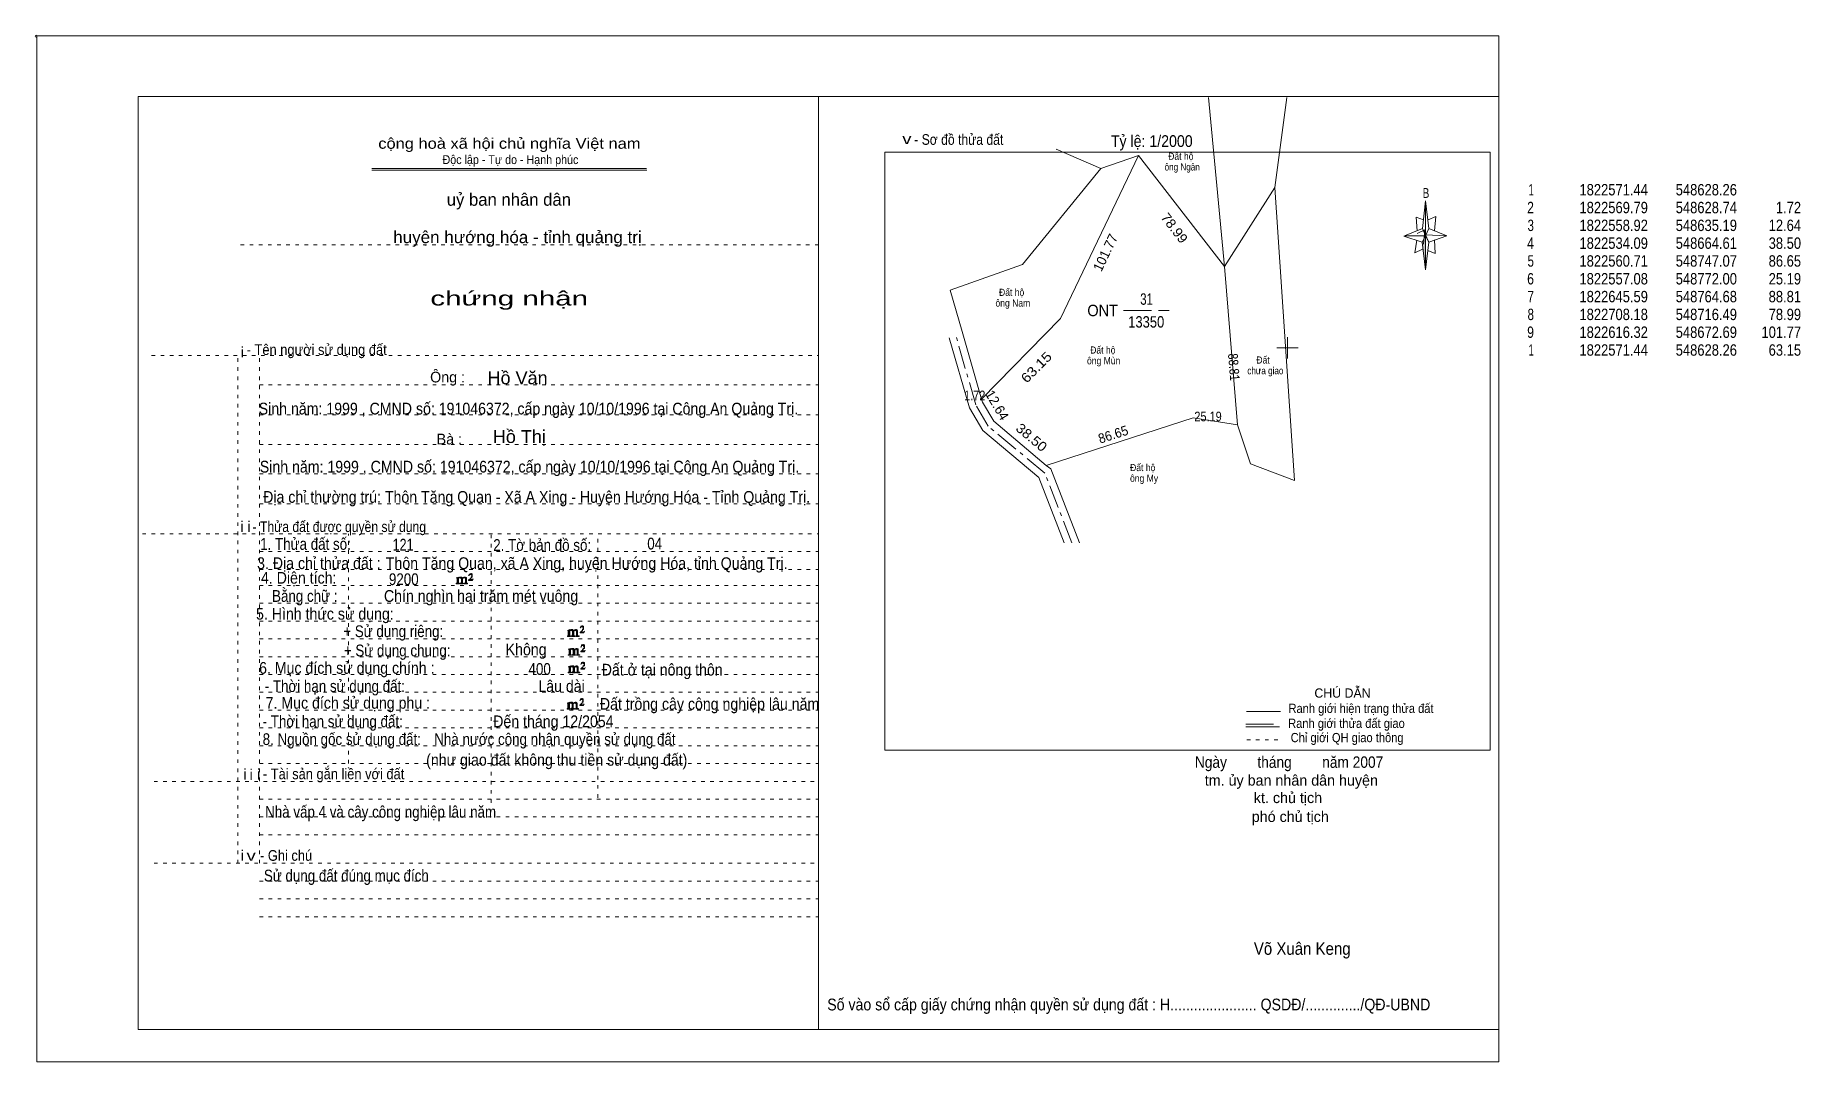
# Model space of a CAD drawing. Header units: centimetres. Extents: x -1.6 to 48, y -3.3 to 25.5.
import ezdxf
from ezdxf.enums import TextEntityAlignment as Align

# ---------------------------------------------------------------- set-up
doc = ezdxf.new("R2010")
doc.units = ezdxf.units.CM
doc.header["$LTSCALE"] = 0.13
for name, pattern in [('DOT_DASHED', [7.7, 5, -1.2, 0.3, -1.2]), ('DOTTED', [1.5, 0.3, -1.2]), ('LONG_DASHED', [7.5, 6, -1.5])]:
    doc.linetypes.add(name, pattern=pattern)
for name, color, linetype, lineweight in [('1', 7, 'DOTTED', 13), ('22', 7, 'Continuous', 13), ('33', 7, 'LONG_DASHED', 13), ('4', 7, 'Continuous', 13), ('5', 7, 'Continuous', 13), ('50', 7, 'Continuous', 13), ('53', 7, 'Continuous', 13)]:
    doc.layers.add(name, color=color, linetype=linetype, lineweight=lineweight)
for name, color, linetype in [('10', 7, 'Continuous'), ('23', 7, 'Continuous'), ('30', 7, 'Continuous')]:
    doc.layers.add(name, color=color, linetype=linetype)

msp = doc.modelspace()

# ---------------------------------------------------------------- hatches: boundary and pattern name
at = {"layer": '5'}
msp.add_hatch(color=256, dxfattribs=at).paths.add_polyline_path([(37.46, 19.87), (37.46, 18.91), (37.36, 19.69)])
at = {"layer": '50'}
for points in [[(10.27, 10.13), (10.27, 10.12), (10.27, 10.11), (10.25, 10.11), (10.24, 10.11), (10.24, 10.1), (10.33, 10.1), (10.33, 10.11), (10.32, 10.11), (10.31, 10.11), (10.31, 10.12), (10.31, 10.13), (10.31, 10.24), (10.31, 10.25), (10.32, 10.26), (10.34, 10.26), (10.35, 10.26), (10.36, 10.26), (10.37, 10.25), (10.39, 10.22), (10.39, 10.13), (10.37, 10.12), (10.37, 10.11), (10.36, 10.11), (10.35, 10.11), (10.35, 10.1), (10.44, 10.1), (10.44, 10.11), (10.43, 10.11), (10.42, 10.11), (10.42, 10.12), (10.42, 10.13), (10.42, 10.24), (10.44, 10.26), (10.45, 10.26), (10.46, 10.26), (10.49, 10.26), (10.49, 10.25), (10.5, 10.24), (10.5, 10.22), (10.5, 10.13), (10.5, 10.12), (10.49, 10.11), (10.49, 10.11), (10.47, 10.11), (10.47, 10.1), (10.56, 10.1), (10.56, 10.11), (10.55, 10.11), (10.54, 10.11), (10.53, 10.12), (10.53, 10.13), (10.53, 10.2), (10.53, 10.25), (10.53, 10.26), (10.52, 10.27), (10.5, 10.28), (10.47, 10.28), (10.46, 10.28), (10.44, 10.27), (10.41, 10.25), (10.41, 10.26), (10.4, 10.28), (10.39, 10.28), (10.37, 10.28), (10.35, 10.28), (10.34, 10.28), (10.32, 10.26), (10.31, 10.26), (10.31, 10.25), (10.31, 10.25), (10.31, 10.26), (10.31, 10.28), (10.24, 10.26), (10.24, 10.26), (10.25, 10.26), (10.27, 10.25), (10.27, 10.24), (10.27, 10.23)], [(10.69, 10.19), (10.72, 10.24), (10.72, 10.24), (10.71, 10.22), (10.69, 10.22), (10.68, 10.22), (10.63, 10.22), (10.66, 10.26), (10.67, 10.27), (10.69, 10.28), (10.69, 10.3), (10.69, 10.32), (10.69, 10.34), (10.69, 10.35), (10.69, 10.37), (10.68, 10.38), (10.67, 10.38), (10.66, 10.39), (10.65, 10.39), (10.63, 10.38), (10.63, 10.38), (10.62, 10.37), (10.61, 10.35), (10.59, 10.33), (10.61, 10.33), (10.61, 10.35), (10.62, 10.35), (10.63, 10.36), (10.65, 10.36), (10.66, 10.36), (10.67, 10.35), (10.68, 10.35), (10.68, 10.32), (10.68, 10.3), (10.66, 10.28), (10.66, 10.26), (10.65, 10.25), (10.59, 10.2), (10.59, 10.19)], [(13.39, 8.66), (13.39, 8.65), (13.39, 8.64), (13.38, 8.64), (13.37, 8.64), (13.37, 8.62), (13.45, 8.62), (13.45, 8.64), (13.44, 8.64), (13.43, 8.64), (13.43, 8.65), (13.43, 8.66), (13.43, 8.77), (13.43, 8.78), (13.44, 8.79), (13.47, 8.79), (13.48, 8.79), (13.49, 8.79), (13.5, 8.78), (13.51, 8.74), (13.51, 8.66), (13.5, 8.65), (13.5, 8.64), (13.49, 8.64), (13.48, 8.64), (13.48, 8.62), (13.57, 8.62), (13.57, 8.64), (13.55, 8.64), (13.54, 8.64), (13.54, 8.65), (13.54, 8.66), (13.54, 8.77), (13.57, 8.79), (13.58, 8.79), (13.59, 8.79), (13.61, 8.79), (13.61, 8.78), (13.62, 8.77), (13.62, 8.74), (13.62, 8.66), (13.62, 8.65), (13.61, 8.64), (13.61, 8.64), (13.6, 8.64), (13.6, 8.62), (13.69, 8.62), (13.69, 8.64), (13.67, 8.64), (13.66, 8.64), (13.65, 8.65), (13.65, 8.66), (13.65, 8.73), (13.65, 8.78), (13.65, 8.79), (13.64, 8.8), (13.62, 8.81), (13.6, 8.81), (13.59, 8.81), (13.57, 8.8), (13.53, 8.78), (13.53, 8.79), (13.52, 8.81), (13.51, 8.81), (13.5, 8.81), (13.48, 8.81), (13.47, 8.81), (13.44, 8.79), (13.43, 8.79), (13.43, 8.78), (13.43, 8.78), (13.43, 8.79), (13.43, 8.81), (13.37, 8.79), (13.37, 8.79), (13.38, 8.79), (13.39, 8.78), (13.39, 8.77), (13.39, 8.76)], [(13.82, 8.72), (13.84, 8.77), (13.84, 8.77), (13.83, 8.74), (13.82, 8.74), (13.81, 8.74), (13.75, 8.74), (13.79, 8.79), (13.8, 8.8), (13.82, 8.81), (13.82, 8.83), (13.82, 8.84), (13.82, 8.87), (13.82, 8.88), (13.82, 8.9), (13.81, 8.91), (13.8, 8.91), (13.79, 8.92), (13.77, 8.92), (13.75, 8.91), (13.75, 8.91), (13.74, 8.9), (13.73, 8.88), (13.72, 8.86), (13.73, 8.86), (13.73, 8.88), (13.74, 8.88), (13.75, 8.89), (13.77, 8.89), (13.79, 8.89), (13.8, 8.88), (13.81, 8.88), (13.81, 8.84), (13.81, 8.83), (13.79, 8.81), (13.79, 8.79), (13.77, 8.78), (13.72, 8.73), (13.72, 8.72)], [(13.41, 8.12), (13.41, 8.11), (13.41, 8.1), (13.4, 8.1), (13.39, 8.1), (13.39, 8.09), (13.48, 8.09), (13.48, 8.1), (13.47, 8.1), (13.45, 8.1), (13.45, 8.11), (13.45, 8.12), (13.45, 8.23), (13.45, 8.24), (13.47, 8.26), (13.49, 8.26), (13.5, 8.26), (13.51, 8.26), (13.52, 8.24), (13.53, 8.21), (13.53, 8.12), (13.52, 8.11), (13.52, 8.1), (13.51, 8.1), (13.5, 8.1), (13.5, 8.09), (13.59, 8.09), (13.59, 8.1), (13.58, 8.1), (13.57, 8.1), (13.57, 8.11), (13.57, 8.12), (13.57, 8.23), (13.59, 8.26), (13.6, 8.26), (13.61, 8.26), (13.63, 8.26), (13.63, 8.24), (13.64, 8.23), (13.64, 8.21), (13.64, 8.12), (13.64, 8.11), (13.63, 8.1), (13.63, 8.1), (13.62, 8.1), (13.62, 8.09), (13.71, 8.09), (13.71, 8.1), (13.7, 8.1), (13.69, 8.1), (13.67, 8.11), (13.67, 8.12), (13.67, 8.2), (13.67, 8.24), (13.67, 8.26), (13.66, 8.27), (13.64, 8.28), (13.62, 8.28), (13.61, 8.28), (13.59, 8.27), (13.55, 8.24), (13.55, 8.26), (13.54, 8.28), (13.53, 8.28), (13.52, 8.28), (13.5, 8.28), (13.49, 8.28), (13.47, 8.26), (13.45, 8.26), (13.45, 8.24), (13.45, 8.24), (13.45, 8.26), (13.45, 8.28), (13.39, 8.26), (13.39, 8.26), (13.4, 8.26), (13.41, 8.24), (13.41, 8.23), (13.41, 8.22)], [(13.84, 8.19), (13.86, 8.23), (13.86, 8.23), (13.85, 8.21), (13.84, 8.21), (13.83, 8.21), (13.77, 8.21), (13.81, 8.26), (13.82, 8.27), (13.84, 8.28), (13.84, 8.3), (13.84, 8.31), (13.84, 8.33), (13.84, 8.34), (13.84, 8.37), (13.83, 8.38), (13.82, 8.38), (13.81, 8.39), (13.8, 8.39), (13.77, 8.38), (13.77, 8.38), (13.76, 8.37), (13.75, 8.34), (13.74, 8.32), (13.75, 8.32), (13.75, 8.34), (13.76, 8.34), (13.77, 8.36), (13.8, 8.36), (13.81, 8.36), (13.82, 8.34), (13.83, 8.34), (13.83, 8.31), (13.83, 8.3), (13.81, 8.28), (13.81, 8.26), (13.8, 8.24), (13.74, 8.2), (13.74, 8.19)], [(13.41, 7.64), (13.41, 7.63), (13.41, 7.62), (13.4, 7.62), (13.39, 7.62), (13.39, 7.6), (13.47, 7.6), (13.47, 7.62), (13.46, 7.62), (13.45, 7.62), (13.45, 7.63), (13.45, 7.64), (13.45, 7.75), (13.45, 7.76), (13.46, 7.77), (13.49, 7.77), (13.5, 7.77), (13.51, 7.77), (13.52, 7.76), (13.53, 7.72), (13.53, 7.64), (13.52, 7.63), (13.52, 7.62), (13.51, 7.62), (13.5, 7.62), (13.5, 7.6), (13.59, 7.6), (13.59, 7.62), (13.57, 7.62), (13.56, 7.62), (13.56, 7.63), (13.56, 7.64), (13.56, 7.75), (13.59, 7.77), (13.6, 7.77), (13.61, 7.77), (13.63, 7.77), (13.63, 7.76), (13.64, 7.75), (13.64, 7.72), (13.64, 7.64), (13.64, 7.63), (13.63, 7.62), (13.63, 7.62), (13.62, 7.62), (13.62, 7.6), (13.71, 7.6), (13.71, 7.62), (13.69, 7.62), (13.68, 7.62), (13.67, 7.63), (13.67, 7.64), (13.67, 7.71), (13.67, 7.76), (13.67, 7.77), (13.66, 7.78), (13.64, 7.79), (13.62, 7.79), (13.61, 7.79), (13.59, 7.78), (13.55, 7.76), (13.55, 7.77), (13.54, 7.79), (13.53, 7.79), (13.52, 7.79), (13.5, 7.79), (13.49, 7.79), (13.46, 7.77), (13.45, 7.77), (13.45, 7.76), (13.45, 7.76), (13.45, 7.77), (13.45, 7.79), (13.39, 7.77), (13.39, 7.77), (13.4, 7.77), (13.41, 7.76), (13.41, 7.75), (13.41, 7.74)], [(13.84, 7.7), (13.86, 7.75), (13.86, 7.75), (13.85, 7.72), (13.84, 7.72), (13.83, 7.72), (13.77, 7.72), (13.81, 7.77), (13.82, 7.78), (13.84, 7.79), (13.84, 7.81), (13.84, 7.82), (13.84, 7.85), (13.84, 7.86), (13.84, 7.88), (13.83, 7.89), (13.82, 7.89), (13.81, 7.9), (13.79, 7.9), (13.77, 7.89), (13.77, 7.89), (13.76, 7.88), (13.75, 7.86), (13.74, 7.84), (13.75, 7.84), (13.75, 7.86), (13.76, 7.86), (13.77, 7.87), (13.79, 7.87), (13.81, 7.87), (13.82, 7.86), (13.83, 7.86), (13.83, 7.82), (13.83, 7.81), (13.81, 7.79), (13.81, 7.77), (13.79, 7.76), (13.74, 7.71), (13.74, 7.7)], [(13.38, 6.62), (13.38, 6.61), (13.38, 6.6), (13.37, 6.6), (13.36, 6.6), (13.36, 6.58), (13.44, 6.58), (13.44, 6.6), (13.43, 6.6), (13.42, 6.6), (13.42, 6.61), (13.42, 6.62), (13.42, 6.73), (13.42, 6.74), (13.43, 6.75), (13.46, 6.75), (13.47, 6.75), (13.48, 6.75), (13.49, 6.74), (13.5, 6.7), (13.5, 6.62), (13.49, 6.61), (13.49, 6.6), (13.48, 6.6), (13.47, 6.6), (13.47, 6.58), (13.56, 6.58), (13.56, 6.6), (13.54, 6.6), (13.53, 6.6), (13.53, 6.61), (13.53, 6.62), (13.53, 6.73), (13.56, 6.75), (13.57, 6.75), (13.58, 6.75), (13.6, 6.75), (13.6, 6.74), (13.61, 6.73), (13.61, 6.7), (13.61, 6.62), (13.61, 6.61), (13.6, 6.6), (13.6, 6.6), (13.59, 6.6), (13.59, 6.58), (13.68, 6.58), (13.68, 6.6), (13.66, 6.6), (13.65, 6.6), (13.64, 6.61), (13.64, 6.62), (13.64, 6.69), (13.64, 6.74), (13.64, 6.75), (13.63, 6.76), (13.61, 6.77), (13.59, 6.77), (13.58, 6.77), (13.56, 6.76), (13.52, 6.74), (13.52, 6.75), (13.51, 6.77), (13.5, 6.77), (13.49, 6.77), (13.47, 6.77), (13.46, 6.77), (13.43, 6.75), (13.42, 6.75), (13.42, 6.74), (13.42, 6.74), (13.42, 6.75), (13.42, 6.77), (13.36, 6.75), (13.36, 6.75), (13.37, 6.75), (13.38, 6.74), (13.38, 6.73), (13.38, 6.72)], [(13.81, 6.68), (13.83, 6.73), (13.83, 6.73), (13.82, 6.7), (13.81, 6.7), (13.8, 6.7), (13.74, 6.7), (13.78, 6.75), (13.79, 6.76), (13.81, 6.77), (13.81, 6.79), (13.81, 6.8), (13.81, 6.83), (13.81, 6.84), (13.81, 6.86), (13.8, 6.87), (13.79, 6.87), (13.78, 6.88), (13.76, 6.88), (13.74, 6.87), (13.74, 6.87), (13.73, 6.86), (13.72, 6.84), (13.71, 6.82), (13.72, 6.82), (13.72, 6.84), (13.73, 6.84), (13.74, 6.85), (13.76, 6.85), (13.78, 6.85), (13.79, 6.84), (13.8, 6.84), (13.8, 6.8), (13.8, 6.79), (13.78, 6.77), (13.78, 6.75), (13.76, 6.74), (13.71, 6.69), (13.71, 6.68)]]:
    msp.add_hatch(color=256, dxfattribs=at).paths.add_polyline_path(points)

# ---------------------------------------------------------------- linework, layer by layer
at = {"layer": '1', "linetype": 'Continuous'}
for p, q in [((1.31, -2.42), (1.31, 23.78)), ((1.31, 23.78), (39.51, 23.78)), ((20.41, -2.42), (20.41, 23.78)), ((39.51, -2.42), (39.51, 23.78)), ((7.87, 21.76), (15.58, 21.76)), ((7.87, 21.71), (15.59, 21.71)), ((37.36, 19.69), (36.85, 19.86)), ((1.31, -2.42), (39.51, -2.42))]:
    msp.add_line(p, q, dxfattribs=at)
at = {"layer": '1'}
for p, q in [((4.19, 19.61), (20.41, 19.61)), ((1.69, 16.51), (20.41, 16.51)), ((4.11, 2.25), (4.11, 16.51)), ((4.72, 2.25), (4.72, 16.51)), ((4.72, 15.68), (20.41, 15.68)), ((4.72, 14.84), (20.41, 14.84)), ((4.72, 14.01), (20.41, 14.01)), ((4.72, 13.18), (20.41, 13.18)), ((4.72, 12.34), (20.41, 12.34)), ((1.43, 11.5), (20.41, 11.5)), ((7.22, 5.05), (7.22, 11.5)), ((11.22, 3.95), (11.22, 11.5)), ((14.22, 4.09), (14.22, 11.5)), ((4.72, 11), (20.41, 11)), ((4.72, 10.5), (20.41, 10.5)), ((4.72, 10.05), (20.41, 10.05)), ((4.72, 9.55), (20.41, 9.55)), ((4.72, 9.05), (20.41, 9.05)), ((4.72, 8.55), (20.41, 8.55)), ((4.72, 8.05), (20.41, 8.05)), ((4.72, 7.55), (20.41, 7.55)), ((4.72, 7.05), (20.41, 7.05)), ((4.72, 6.55), (20.41, 6.55)), ((4.72, 6.05), (20.41, 6.05)), ((4.72, 5.55), (20.41, 5.55)), ((4.72, 5.05), (20.41, 5.05)), ((1.76, 4.55), (20.41, 4.55)), ((4.72, 4.05), (20.41, 4.05)), ((4.72, 3.55), (20.41, 3.55)), ((4.72, 3.05), (20.41, 3.05)), ((1.76, 2.25), (20.41, 2.25)), ((4.72, 1.75), (20.41, 1.75)), ((4.72, 1.25), (20.41, 1.25)), ((4.72, 0.75), (20.41, 0.75))]:
    msp.add_line(p, q, dxfattribs=at)
at = {"layer": '1', "linetype": 'Continuous'}
msp.add_lwpolyline([(-1.53, -3.32), (39.51, -3.32), (39.51, 25.48), (-1.53, 25.48)], close=True, dxfattribs=at)
msp.add_lwpolyline([(37.37, 19.49), (37.16, 19.39), (37.21, 19.74)], dxfattribs=at)
at = {"layer": '22'}
for p, q in [((31.36, 23.75), (31.81, 19)), ((33.56, 23.75), (33.23, 21.22)), ((27.09, 22.3), (28.34, 21.76)), ((28.34, 21.76), (29.4, 22.12)), ((33.23, 21.22), (33.78, 13)), ((31.81, 19), (32.18, 14.56))]:
    msp.add_line(p, q, dxfattribs=at)
for points in [[(24.99, 15.28), (27.21, 17.54), (29.4, 22.12)], [(29.4, 22.12), (31.81, 19), (33.23, 21.22)], [(24.11, 18.34), (26.14, 19.06), (28.34, 21.76)], [(24.99, 15.28), (24.45, 17.18), (24.11, 18.34)], [(27.31, 11.25), (26.6, 13.08), (25.03, 14.4), (24.65, 15.04), (24.08, 17)], [(26.81, 13.42), (25.34, 14.66), (25.02, 15.2), (24.99, 15.28)], [(32.18, 14.56), (30.93, 14.76), (26.81, 13.42)], [(33.78, 13), (32.54, 13.46), (32.18, 14.56)], [(27.74, 11.25), (26.94, 13.32), (26.81, 13.42)]]:
    msp.add_lwpolyline(points, dxfattribs=at)
at = {"layer": '22', "linetype": 'DOT_DASHED'}
msp.add_lwpolyline([(27.53, 11.25), (26.77, 13.2), (25.18, 14.52), (24.83, 15.12), (24.27, 17.06)], dxfattribs=at)
at = {"layer": '33'}
msp.add_line((28.98, 17.77), (30.26, 17.77), dxfattribs=at)
at = {"layer": '4'}
for p, q in [((32.43, 6.51), (33.38, 6.51)), ((32.41, 6.08), (33.36, 6.08))]:
    msp.add_line(p, q, dxfattribs=at)
at = {"layer": '4', "linetype": 'LONG_DASHED'}
msp.add_line((32.41, 6.16), (33.36, 6.16), dxfattribs=at)
at = {"layer": '4', "linetype": 'DOTTED'}
msp.add_line((32.44, 5.72), (33.43, 5.72), dxfattribs=at)
at = {"layer": '4'}
msp.add_lwpolyline([(22.28, 22.21), (39.27, 22.21), (39.27, 5.43), (22.28, 5.43)], close=True, dxfattribs=at)
msp.add_circle((-1.55, 25.47), 0.025, dxfattribs=at)
at = {"layer": '5'}
for p, q in [((37.37, 20.07), (37.46, 20.85)), ((37.55, 20.07), (38.05, 19.87)), ((37.55, 19.69), (37.46, 18.91)), ((37.73, 19.37), (37.52, 19.45)), ((37.71, 19.75), (37.73, 19.37))]:
    msp.add_line(p, q, dxfattribs=at)
for points in [[(37.46, 20.85), (37.55, 20.07), (37.46, 19.87)], [(37.46, 19.87), (36.87, 19.87), (37.37, 20.07), (37.55, 19.69), (38.05, 19.87), (37.46, 19.89)], [(37.46, 19.87), (37.46, 18.91), (37.36, 19.69)]]:
    msp.add_lwpolyline(points, close=True, dxfattribs=at)
for points in [[(37.4, 20.31), (37.19, 20.39), (37.22, 20.01)], [(37.53, 20.31), (37.75, 20.41), (37.71, 20.01)], [(37.46, 19.87), (37.37, 20.07), (36.87, 19.87)], [(37.22, 19.93), (37.44, 20.03), (37.4, 19.63)], [(37.46, 19.87), (37.55, 19.69), (38.05, 19.87)]]:
    msp.add_lwpolyline(points, dxfattribs=at)
at = {"layer": '50'}
for points in [[(10.27, 10.13), (10.27, 10.12), (10.27, 10.11), (10.25, 10.11), (10.24, 10.11), (10.24, 10.1), (10.33, 10.1), (10.33, 10.11), (10.32, 10.11), (10.31, 10.11), (10.31, 10.12), (10.31, 10.13), (10.31, 10.24), (10.31, 10.25), (10.32, 10.26), (10.34, 10.26), (10.35, 10.26), (10.36, 10.26), (10.37, 10.25), (10.39, 10.22), (10.39, 10.13), (10.37, 10.12), (10.37, 10.11), (10.36, 10.11), (10.35, 10.11), (10.35, 10.1), (10.44, 10.1), (10.44, 10.11), (10.43, 10.11), (10.42, 10.11), (10.42, 10.12), (10.42, 10.13), (10.42, 10.24), (10.44, 10.26), (10.45, 10.26), (10.46, 10.26), (10.49, 10.26), (10.49, 10.25), (10.5, 10.24), (10.5, 10.22), (10.5, 10.13), (10.5, 10.12), (10.49, 10.11), (10.49, 10.11), (10.47, 10.11), (10.47, 10.1), (10.56, 10.1), (10.56, 10.11), (10.55, 10.11), (10.54, 10.11), (10.53, 10.12), (10.53, 10.13), (10.53, 10.2), (10.53, 10.25), (10.53, 10.26), (10.52, 10.27), (10.5, 10.28), (10.47, 10.28), (10.46, 10.28), (10.44, 10.27), (10.41, 10.25), (10.41, 10.26), (10.4, 10.28), (10.39, 10.28), (10.37, 10.28), (10.35, 10.28), (10.34, 10.28), (10.32, 10.26), (10.31, 10.26), (10.31, 10.25), (10.31, 10.25), (10.31, 10.26), (10.31, 10.28), (10.24, 10.26), (10.24, 10.26), (10.25, 10.26), (10.27, 10.25), (10.27, 10.24), (10.27, 10.23)], [(10.69, 10.19), (10.72, 10.24), (10.72, 10.24), (10.71, 10.22), (10.69, 10.22), (10.68, 10.22), (10.63, 10.22), (10.66, 10.26), (10.67, 10.27), (10.69, 10.28), (10.69, 10.3), (10.69, 10.32), (10.69, 10.34), (10.69, 10.35), (10.69, 10.37), (10.68, 10.38), (10.67, 10.38), (10.66, 10.39), (10.65, 10.39), (10.63, 10.38), (10.63, 10.38), (10.62, 10.37), (10.61, 10.35), (10.59, 10.33), (10.61, 10.33), (10.61, 10.35), (10.62, 10.35), (10.63, 10.36), (10.65, 10.36), (10.66, 10.36), (10.67, 10.35), (10.68, 10.35), (10.68, 10.32), (10.68, 10.3), (10.66, 10.28), (10.66, 10.26), (10.65, 10.25), (10.59, 10.2), (10.59, 10.19)], [(13.39, 8.66), (13.39, 8.65), (13.39, 8.64), (13.38, 8.64), (13.37, 8.64), (13.37, 8.62), (13.45, 8.62), (13.45, 8.64), (13.44, 8.64), (13.43, 8.64), (13.43, 8.65), (13.43, 8.66), (13.43, 8.77), (13.43, 8.78), (13.44, 8.79), (13.47, 8.79), (13.48, 8.79), (13.49, 8.79), (13.5, 8.78), (13.51, 8.74), (13.51, 8.66), (13.5, 8.65), (13.5, 8.64), (13.49, 8.64), (13.48, 8.64), (13.48, 8.62), (13.57, 8.62), (13.57, 8.64), (13.55, 8.64), (13.54, 8.64), (13.54, 8.65), (13.54, 8.66), (13.54, 8.77), (13.57, 8.79), (13.58, 8.79), (13.59, 8.79), (13.61, 8.79), (13.61, 8.78), (13.62, 8.77), (13.62, 8.74), (13.62, 8.66), (13.62, 8.65), (13.61, 8.64), (13.61, 8.64), (13.6, 8.64), (13.6, 8.62), (13.69, 8.62), (13.69, 8.64), (13.67, 8.64), (13.66, 8.64), (13.65, 8.65), (13.65, 8.66), (13.65, 8.73), (13.65, 8.78), (13.65, 8.79), (13.64, 8.8), (13.62, 8.81), (13.6, 8.81), (13.59, 8.81), (13.57, 8.8), (13.53, 8.78), (13.53, 8.79), (13.52, 8.81), (13.51, 8.81), (13.5, 8.81), (13.48, 8.81), (13.47, 8.81), (13.44, 8.79), (13.43, 8.79), (13.43, 8.78), (13.43, 8.78), (13.43, 8.79), (13.43, 8.81), (13.37, 8.79), (13.37, 8.79), (13.38, 8.79), (13.39, 8.78), (13.39, 8.77), (13.39, 8.76)], [(13.82, 8.72), (13.84, 8.77), (13.84, 8.77), (13.83, 8.74), (13.82, 8.74), (13.81, 8.74), (13.75, 8.74), (13.79, 8.79), (13.8, 8.8), (13.82, 8.81), (13.82, 8.83), (13.82, 8.84), (13.82, 8.87), (13.82, 8.88), (13.82, 8.9), (13.81, 8.91), (13.8, 8.91), (13.79, 8.92), (13.77, 8.92), (13.75, 8.91), (13.75, 8.91), (13.74, 8.9), (13.73, 8.88), (13.72, 8.86), (13.73, 8.86), (13.73, 8.88), (13.74, 8.88), (13.75, 8.89), (13.77, 8.89), (13.79, 8.89), (13.8, 8.88), (13.81, 8.88), (13.81, 8.84), (13.81, 8.83), (13.79, 8.81), (13.79, 8.79), (13.77, 8.78), (13.72, 8.73), (13.72, 8.72)], [(13.41, 8.12), (13.41, 8.11), (13.41, 8.1), (13.4, 8.1), (13.39, 8.1), (13.39, 8.09), (13.48, 8.09), (13.48, 8.1), (13.47, 8.1), (13.45, 8.1), (13.45, 8.11), (13.45, 8.12), (13.45, 8.23), (13.45, 8.24), (13.47, 8.26), (13.49, 8.26), (13.5, 8.26), (13.51, 8.26), (13.52, 8.24), (13.53, 8.21), (13.53, 8.12), (13.52, 8.11), (13.52, 8.1), (13.51, 8.1), (13.5, 8.1), (13.5, 8.09), (13.59, 8.09), (13.59, 8.1), (13.58, 8.1), (13.57, 8.1), (13.57, 8.11), (13.57, 8.12), (13.57, 8.23), (13.59, 8.26), (13.6, 8.26), (13.61, 8.26), (13.63, 8.26), (13.63, 8.24), (13.64, 8.23), (13.64, 8.21), (13.64, 8.12), (13.64, 8.11), (13.63, 8.1), (13.63, 8.1), (13.62, 8.1), (13.62, 8.09), (13.71, 8.09), (13.71, 8.1), (13.7, 8.1), (13.69, 8.1), (13.67, 8.11), (13.67, 8.12), (13.67, 8.2), (13.67, 8.24), (13.67, 8.26), (13.66, 8.27), (13.64, 8.28), (13.62, 8.28), (13.61, 8.28), (13.59, 8.27), (13.55, 8.24), (13.55, 8.26), (13.54, 8.28), (13.53, 8.28), (13.52, 8.28), (13.5, 8.28), (13.49, 8.28), (13.47, 8.26), (13.45, 8.26), (13.45, 8.24), (13.45, 8.24), (13.45, 8.26), (13.45, 8.28), (13.39, 8.26), (13.39, 8.26), (13.4, 8.26), (13.41, 8.24), (13.41, 8.23), (13.41, 8.22)], [(13.84, 8.19), (13.86, 8.23), (13.86, 8.23), (13.85, 8.21), (13.84, 8.21), (13.83, 8.21), (13.77, 8.21), (13.81, 8.26), (13.82, 8.27), (13.84, 8.28), (13.84, 8.3), (13.84, 8.31), (13.84, 8.33), (13.84, 8.34), (13.84, 8.37), (13.83, 8.38), (13.82, 8.38), (13.81, 8.39), (13.8, 8.39), (13.77, 8.38), (13.77, 8.38), (13.76, 8.37), (13.75, 8.34), (13.74, 8.32), (13.75, 8.32), (13.75, 8.34), (13.76, 8.34), (13.77, 8.36), (13.8, 8.36), (13.81, 8.36), (13.82, 8.34), (13.83, 8.34), (13.83, 8.31), (13.83, 8.3), (13.81, 8.28), (13.81, 8.26), (13.8, 8.24), (13.74, 8.2), (13.74, 8.19)], [(13.41, 7.64), (13.41, 7.63), (13.41, 7.62), (13.4, 7.62), (13.39, 7.62), (13.39, 7.6), (13.47, 7.6), (13.47, 7.62), (13.46, 7.62), (13.45, 7.62), (13.45, 7.63), (13.45, 7.64), (13.45, 7.75), (13.45, 7.76), (13.46, 7.77), (13.49, 7.77), (13.5, 7.77), (13.51, 7.77), (13.52, 7.76), (13.53, 7.72), (13.53, 7.64), (13.52, 7.63), (13.52, 7.62), (13.51, 7.62), (13.5, 7.62), (13.5, 7.6), (13.59, 7.6), (13.59, 7.62), (13.57, 7.62), (13.56, 7.62), (13.56, 7.63), (13.56, 7.64), (13.56, 7.75), (13.59, 7.77), (13.6, 7.77), (13.61, 7.77), (13.63, 7.77), (13.63, 7.76), (13.64, 7.75), (13.64, 7.72), (13.64, 7.64), (13.64, 7.63), (13.63, 7.62), (13.63, 7.62), (13.62, 7.62), (13.62, 7.6), (13.71, 7.6), (13.71, 7.62), (13.69, 7.62), (13.68, 7.62), (13.67, 7.63), (13.67, 7.64), (13.67, 7.71), (13.67, 7.76), (13.67, 7.77), (13.66, 7.78), (13.64, 7.79), (13.62, 7.79), (13.61, 7.79), (13.59, 7.78), (13.55, 7.76), (13.55, 7.77), (13.54, 7.79), (13.53, 7.79), (13.52, 7.79), (13.5, 7.79), (13.49, 7.79), (13.46, 7.77), (13.45, 7.77), (13.45, 7.76), (13.45, 7.76), (13.45, 7.77), (13.45, 7.79), (13.39, 7.77), (13.39, 7.77), (13.4, 7.77), (13.41, 7.76), (13.41, 7.75), (13.41, 7.74)], [(13.84, 7.7), (13.86, 7.75), (13.86, 7.75), (13.85, 7.72), (13.84, 7.72), (13.83, 7.72), (13.77, 7.72), (13.81, 7.77), (13.82, 7.78), (13.84, 7.79), (13.84, 7.81), (13.84, 7.82), (13.84, 7.85), (13.84, 7.86), (13.84, 7.88), (13.83, 7.89), (13.82, 7.89), (13.81, 7.9), (13.79, 7.9), (13.77, 7.89), (13.77, 7.89), (13.76, 7.88), (13.75, 7.86), (13.74, 7.84), (13.75, 7.84), (13.75, 7.86), (13.76, 7.86), (13.77, 7.87), (13.79, 7.87), (13.81, 7.87), (13.82, 7.86), (13.83, 7.86), (13.83, 7.82), (13.83, 7.81), (13.81, 7.79), (13.81, 7.77), (13.79, 7.76), (13.74, 7.71), (13.74, 7.7)], [(13.38, 6.62), (13.38, 6.61), (13.38, 6.6), (13.37, 6.6), (13.36, 6.6), (13.36, 6.58), (13.44, 6.58), (13.44, 6.6), (13.43, 6.6), (13.42, 6.6), (13.42, 6.61), (13.42, 6.62), (13.42, 6.73), (13.42, 6.74), (13.43, 6.75), (13.46, 6.75), (13.47, 6.75), (13.48, 6.75), (13.49, 6.74), (13.5, 6.7), (13.5, 6.62), (13.49, 6.61), (13.49, 6.6), (13.48, 6.6), (13.47, 6.6), (13.47, 6.58), (13.56, 6.58), (13.56, 6.6), (13.54, 6.6), (13.53, 6.6), (13.53, 6.61), (13.53, 6.62), (13.53, 6.73), (13.56, 6.75), (13.57, 6.75), (13.58, 6.75), (13.6, 6.75), (13.6, 6.74), (13.61, 6.73), (13.61, 6.7), (13.61, 6.62), (13.61, 6.61), (13.6, 6.6), (13.6, 6.6), (13.59, 6.6), (13.59, 6.58), (13.68, 6.58), (13.68, 6.6), (13.66, 6.6), (13.65, 6.6), (13.64, 6.61), (13.64, 6.62), (13.64, 6.69), (13.64, 6.74), (13.64, 6.75), (13.63, 6.76), (13.61, 6.77), (13.59, 6.77), (13.58, 6.77), (13.56, 6.76), (13.52, 6.74), (13.52, 6.75), (13.51, 6.77), (13.5, 6.77), (13.49, 6.77), (13.47, 6.77), (13.46, 6.77), (13.43, 6.75), (13.42, 6.75), (13.42, 6.74), (13.42, 6.74), (13.42, 6.75), (13.42, 6.77), (13.36, 6.75), (13.36, 6.75), (13.37, 6.75), (13.38, 6.74), (13.38, 6.73), (13.38, 6.72)], [(13.81, 6.68), (13.83, 6.73), (13.83, 6.73), (13.82, 6.7), (13.81, 6.7), (13.8, 6.7), (13.74, 6.7), (13.78, 6.75), (13.79, 6.76), (13.81, 6.77), (13.81, 6.79), (13.81, 6.8), (13.81, 6.83), (13.81, 6.84), (13.81, 6.86), (13.8, 6.87), (13.79, 6.87), (13.78, 6.88), (13.76, 6.88), (13.74, 6.87), (13.74, 6.87), (13.73, 6.86), (13.72, 6.84), (13.71, 6.82), (13.72, 6.82), (13.72, 6.84), (13.73, 6.84), (13.74, 6.85), (13.76, 6.85), (13.78, 6.85), (13.79, 6.84), (13.8, 6.84), (13.8, 6.8), (13.8, 6.79), (13.78, 6.77), (13.78, 6.75), (13.76, 6.74), (13.71, 6.69), (13.71, 6.68)]]:
    msp.add_lwpolyline(points, close=True, dxfattribs=at)
at = {"layer": '53'}
for p, q in [((33.58, 16.42), (33.58, 17.02)), ((33.28, 16.72), (33.88, 16.72))]:
    msp.add_line(p, q, dxfattribs=at)

# ---------------------------------------------------------------- texts
at = {"layer": '1'}
for s, height, width, p in [('cộng hoà xã hội chủ nghĩa Việt nam', 0.3, 1.15, (11.735, 22.31)), ('v', 0.3, 1.3, (22.895, 22.44)), ('- Sơ đồ thửa đất ', 0.3, 0.85, (24.4, 22.42)), ('Độc lập - Tự do - Hạnh phúc', 0.25, 0.9, (11.765, 21.88)), ('chứng nhận', 0.4, 1.55, (11.73, 17.91)), ('- Tên người sử dụng đất', 0.3, 0.9, (6.325, 16.52)), ('- Thửa đất được quyền sử dụng', 0.3, 0.85, (6.96, 11.55)), ('- Tài sản gắn liền với đất ', 0.3, 0.9, (6.85, 4.61)), ('v', 0.3, 1.3, (4.485, 2.32)), ('- Ghi chú', 0.3, 0.9, (5.465, 2.32))]:
    msp.add_text(s, height=height, dxfattribs=dict(at, width=width)).set_placement(p, align=Align.CENTER)
for s, height, p in [('uỷ ban nhân dân', 0.35, (11.72, 20.71)), ('i', 0.3, (4.235, 16.45)), ('i', 0.3, (4.225, 11.55)), ('i', 0.3, (4.425, 11.55)), ('i', 0.3, (4.315, 4.6)), ('i', 0.3, (4.485, 4.59)), ('i', 0.3, (4.695, 4.6)), ('i', 0.3, (4.235, 2.32))]:
    msp.add_text(s, height=height, dxfattribs=at).set_placement(p, align=Align.CENTER)
at = {"layer": '10', "width": 0.9}
msp.add_text('Võ Xuân Keng', height=0.35, dxfattribs=at).set_placement((33.995, -0.32), align=Align.CENTER)
at = {"layer": '23'}
for s, width, p in [('ông Ngân', 0.85, (30.625, 21.7)), ('Đất hộ ', 0.9, (30.62, 22)), ('Đất hộ ', 0.9, (25.87, 18.18)), ('ông Nam', 0.9, (25.87, 17.88)), ('ông Mùn', 0.9, (28.42, 16.26)), ('Đất hộ ', 0.9, (28.43, 16.56)), ('Đất  ', 0.9, (32.96, 16.28)), ('chưa giao', 0.85, (32.96, 15.98)), ('Đất hộ ', 0.9, (29.55, 13.26)), ('ông My', 0.9, (29.555, 12.96))]:
    msp.add_text(s, height=0.2, dxfattribs=dict(at, width=width)).set_placement(p, align=Align.CENTER)
at = {"layer": '30'}
for s, width, p in [('1', 0.65, (40.5, 21)), ('1822571.44', 0.85, (43.7, 21)), ('548628.26', 0.85, (46.2, 21)), ('548628.26', 0.85, (46.2, 21)), ('2', 0.8, (40.5, 20.5)), ('1822569.79', 0.85, (43.7, 20.5)), ('548628.74', 0.85, (46.2, 20.5)), ('1.72', 0.85, (48, 20.5)), ('3', 0.75, (40.5, 20)), ('1822558.92', 0.85, (43.7, 20)), ('548635.19', 0.85, (46.2, 20)), ('12.64', 0.85, (48, 20)), ('4', 0.8, (40.5, 19.5)), ('1822534.09', 0.85, (43.7, 19.5)), ('548664.61', 0.85, (46.2, 19.5)), ('38.50', 0.85, (48, 19.5)), ('5', 0.75, (40.5, 19)), ('1822560.71', 0.85, (43.7, 19)), ('548747.07', 0.85, (46.2, 19)), ('86.65', 0.85, (48, 19)), ('6', 0.8, (40.5, 18.5)), ('1822557.08', 0.85, (43.7, 18.5)), ('548772.00', 0.85, (46.2, 18.5)), ('25.19', 0.85, (48, 18.5)), ('7', 0.75, (40.5, 18)), ('1822645.59', 0.85, (43.7, 18)), ('548764.68', 0.85, (46.2, 18)), ('88.81', 0.85, (48, 18)), ('8', 0.75, (40.5, 17.5)), ('1822708.18', 0.85, (43.7, 17.5)), ('548716.49', 0.85, (46.2, 17.5)), ('78.99', 0.85, (48, 17.5)), ('9', 0.8, (40.5, 17)), ('1822616.32', 0.85, (43.7, 17)), ('548672.69', 0.85, (46.2, 17)), ('101.77', 0.85, (48, 17)), ('1', 0.65, (40.5, 16.5)), ('1822571.44', 0.85, (43.7, 16.5)), ('548628.26', 0.85, (46.2, 16.5)), ('63.15', 0.85, (48, 16.5))]:
    msp.add_text(s, height=0.32, dxfattribs=dict(at, width=width)).set_placement(p, align=Align.RIGHT)
for s, rotation, width, p in [('78.99', 307.594, 1.05, (30.299, 20.002)), ('63.15', 45.289, 1.15, (26.626, 16.08)), ('88.81', 274.728, 0.85, (31.942, 16.171)), ('38.50', 319.836, 1.1, (26.308, 14.103)), ('86.65', 17.891, 0.95, (28.729, 14.162))]:
    msp.add_text(s, height=0.27, rotation=rotation, dxfattribs=dict(at, width=width)).set_placement(p, align=Align.CENTER)
for s, rotation, p in [('101.77', 64.508, (28.592, 19.337)), ('12.64', 300.684, (25.311, 15.044))]:
    msp.add_text(s, height=0.27, rotation=rotation, dxfattribs=at).set_placement(p, align=Align.CENTER)
at = {"layer": '30', "width": 0.85}
for s, p in [('1.72', (24.8, 15.25)), ('25.19', (31.35, 14.66))]:
    msp.add_text(s, height=0.27, dxfattribs=at).set_placement(p, align=Align.CENTER)
at = {"layer": '33', "width": 0.95}
msp.add_text('ONT', height=0.32, dxfattribs=at).set_placement((28.82, 17.61), align=Align.RIGHT)
at = {"layer": '33'}
for s, width, p in [('31', 0.75, (29.625, 17.93)), ('13350', 0.85, (29.615, 17.29))]:
    msp.add_text(s, height=0.32, dxfattribs=dict(at, width=width)).set_placement(p, align=Align.CENTER)
at = {"layer": '4', "width": 0.9}
for s, height, p in [('Tỷ lệ: 1/2000', 0.33, (29.77, 22.36)), ('Ranh giới hiện trạng thửa đất', 0.2591, (35.645, 6.47)), ('Ranh giới thửa đất giao ', 0.2591, (35.28, 6.05)), ('Chỉ giới QH giao thông', 0.2591, (35.255, 5.65))]:
    msp.add_text(s, height=height, dxfattribs=at).set_placement(p, align=Align.CENTER)
at = {"layer": '4'}
msp.add_text('CHÚ DẪN', height=0.2591, dxfattribs=at).set_placement((35.125, 6.9), align=Align.CENTER)
at = {"layer": '5', "width": 0.75}
msp.add_text('B', height=0.276, dxfattribs=at).set_placement((37.47, 20.93), align=Align.CENTER)
at = {"layer": '50'}
for s, height, width, p in [('  huyện hướng hóa - tỉnh quảng trị', 0.34, 1.05, (11.83, 19.66)), ('Hồ Văn', 0.36, 1.05, (11.965, 15.7)), ('Sinh năm: 1999 , CMND số: 191046372, cấp ngày 10/10/1996 tại Công An Quảng Trị.', 0.33, 0.9, (12.27, 14.85)), ('Hồ Thị', 0.36, 1.05, (12.015, 14.05)), ('Sinh năm: 1999 , CMND số: 191046372, cấp ngày 10/10/1996 tại Công An Quảng Trị.', 0.33, 0.9, (12.3, 13.22)), ('Địa chỉ thường trú: Thôn Tăng Quan - Xã A Xing - Huyện Hướng Hóa - Tỉnh Quảng Trị.', 0.33, 0.9, (12.5, 12.37)), ('1. Thửa đất số:  ', 0.33, 0.85, (6.115, 11.05)), ('121', 0.33, 0.8, (8.75, 11.03)), ('2. Tờ bản đồ số:  ', 0.33, 0.85, (12.76, 11.02)), ('04', 0.33, 0.85, (15.815, 11.06)), ('3. Địa chỉ thửa đất : ', 0.33, 0.9, (6.44, 10.51)), ('4. Diện tích: ', 0.33, 0.9, (5.875, 10.1)), ('Thôn Tăng Quan, xã A Xing, huyện Hướng Hóa, tỉnh Quảng Trị.', 0.33, 0.9, (13.905, 10.51)), ('Bằng chữ :', 0.33, 0.85, (5.99, 9.59)), ('Chín nghìn hai trăm mét vuông', 0.33, 0.9, (10.94, 9.59)), ('9200', 0.33, 0.85, (8.77, 10.06)), ('5. Hình thức sử dụng:', 0.33, 0.9, (6.555, 9.09)), ('+ Sử dụng riêng:', 0.33, 0.85, (8.475, 8.6)), ('Không', 0.33, 0.9, (12.205, 8.09)), ('6. Mục đích sử dụng chính :', 0.33, 0.9, (7.17, 7.57)), ('+ Sử dụng chung:', 0.33, 0.85, (8.585, 8.06)), ('400', 0.33, 0.85, (12.585, 7.54)), ('Đất ở tại nông thôn', 0.33, 0.9, (16.025, 7.52)), ('- Thời hạn sử dụng đất:', 0.33, 0.85, (6.835, 7.06)), ('7. Mục đích sử dụng phụ :', 0.33, 0.9, (7.2, 6.59)), ('Lâu dài', 0.33, 0.9, (13.2, 7.06)), ('Đất trồng cây công nghiệp lâu năm', 0.33, 0.9, (17.355, 6.56)), ('- Thời hạn sử dụng đất:', 0.33, 0.85, (6.775, 6.07)), ('Đến tháng 12/2054', 0.33, 0.9, (12.97, 6.07)), ('8. Nguồn gốc sử dụng đất:', 0.33, 0.85, (7.03, 5.57)), ('Nhà nước công nhận quyền sử dụng đất ', 0.33, 0.85, (13.065, 5.57)), ('(như giao đất không thu tiền sử dụng đất)', 0.33, 0.9, (13.065, 4.99)), ('Ngày        tháng        năm 2007', 0.32, 0.9, (33.625, 4.93)), ('Nhà vấp 4 và cây công nghiệp lâu năm', 0.33, 0.85, (8.12, 3.53)), ('Sử dụng đất đúng mục đích ', 0.33, 0.85, (7.21, 1.74)), ('Số vào sổ cấp giấy chứng nhận quyền sử dụng đất : H...................... QSDĐ/............../QĐ-UBND', 0.33, 0.9, (29.125, -1.88))]:
    msp.add_text(s, height=height, dxfattribs=dict(at, width=width)).set_placement(p, align=Align.CENTER)
for s, p in [('Ông :', (10, 15.75)), ('Bà :', (10.05, 14.01)), ('tm. ủy ban nhân dân huyện ', (33.745, 4.43)), ('kt. chủ tịch', (33.595, 3.94)), ('phó chủ tịch', (33.66, 3.41))]:
    msp.add_text(s, height=0.3, dxfattribs=at).set_placement(p, align=Align.CENTER)

doc.saveas('drawing.dxf')
